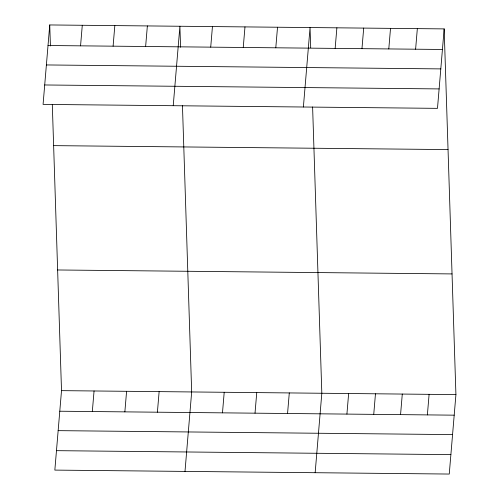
<?xml version="1.0" encoding="UTF-8"?>
<svg xmlns="http://www.w3.org/2000/svg" width="499" height="499" viewBox="0 0 499 499"><rect width="100%" height="100%" fill="white"/><g stroke="black" fill="none" stroke-linecap="round" stroke-linejoin="round"><path stroke-width="0.75" d="M49.744 24.95L43.076 104.397L437.486 108.352L444.16 28.898L49.744 24.95L50.424 45.97M80.557 45.846L82.285 25.274M52.301 104.366L61.514 390.648L54.84 470.102L449.256 474.05L455.924 394.603L444.16 28.898M113.098 46.17L114.826 25.605M92.327 411.544L94.055 390.979M145.633 46.494L147.361 25.929M124.862 411.868L126.59 391.303M173.228 105.701L179.902 26.254L180.576 47.274M157.403 412.193L159.131 391.628M210.715 47.149L212.443 26.578M184.998 471.405L191.672 391.952L182.459 105.669M243.25 47.474L244.978 26.909M222.479 412.848L224.207 392.283M275.791 47.798L277.519 27.233M255.02 413.172L256.748 392.607M303.386 107.004L310.06 27.557L310.709 47.804M287.561 413.496L289.289 392.931M335.153 48.391L336.881 27.825M315.156 472.709L321.824 393.256L312.611 106.973M361.968 48.665L363.696 28.094M346.917 414.095L348.645 393.53M388.79 48.933L390.517 28.362M373.739 414.363L375.466 393.798M415.611 49.201L417.339 28.63M400.56 414.632L402.288 394.067M427.381 414.9L429.103 394.335M48.016 45.515L442.432 49.47M46.388 64.945L440.798 68.899M44.704 84.967L439.12 88.916M53.63 145.633L448.04 149.581M57.628 269.971L452.044 273.92M61.514 390.648L455.924 394.603M59.786 411.22L454.196 415.168M58.152 430.649L452.568 434.598M56.474 450.666L450.884 454.62"/></g></svg>
